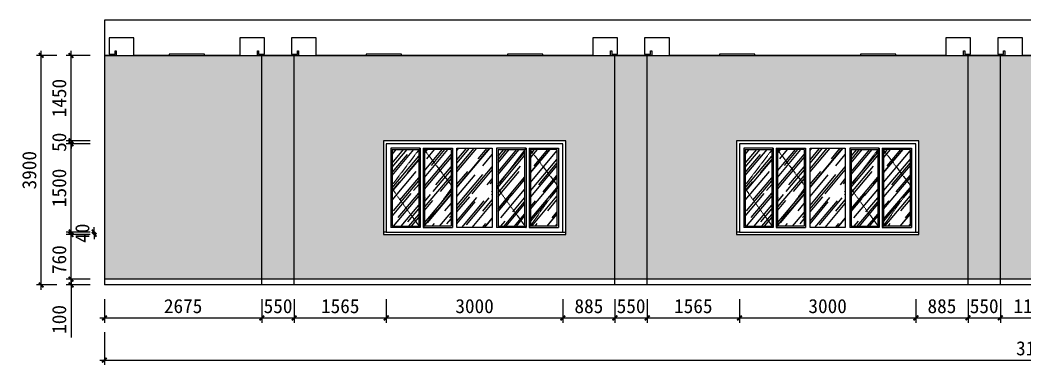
# Model space of a CAD drawing. Header units: millimetres. Extents: x -150677 to 588340, y -254013 to 149700.
# Drawn here: x 537497 to 554572, y -28861 to -23003 of the extents above; entities that cross this region are included whole.
import ezdxf

# ---------------------------------------------------------------- set-up
doc = ezdxf.new("R2010")
doc.units = ezdxf.units.MM
doc.header["$LTSCALE"] = 10
doc.header["$MEASUREMENT"] = 0
doc.linetypes.add('DASH', pattern=[0.35, 0.25, -0.1])
for name, color, linetype in [('1-Ba原始建筑墙体', 2, 'Continuous'), ('2-Ba顶面轮廓', 4, 'Continuous'), ('9-ELd细', 8, 'Continuous')]:
    doc.layers.add(name, color=color, linetype=linetype)
doc.styles.get("Standard").update_dxf_attribs({"font": ''})
doc.styles.get('Standard').set_extended_font_data('SimSun')
doc.dimstyles.new('DIMN80', dxfattribs={"dimscale": 0.8, "dimtxt": 300, "dimasz": 100, "dimexe": 100, "dimexo": 300, "dimgap": 100, "dimtad": 1, "dimdec": 0, "dimtxsty": 'Standard', "dimblk": 'ARCHTICK', "dimcen": 2.5, "dimdle": 100, "dimclrd": 8, "dimclre": 8, "dimclrt": 96, "dimadec": 0, "dimazin": 0, "dimtfac": 1, "dimtdec": 0, "dimtmove": 0, "dimatfit": 3, "dimldrblk": 'DOT', "dimfxl": 100, "dimarcsym": 0})

# ---------------------------------------------------------------- blocks, each defined once
blk = doc.blocks.new('_ArchTick')
at = {"color": 0, "linetype": 'ByBlock', "const_width": 0.4}
blk.add_lwpolyline([(-0.5, -0.5), (0.5, 0.5)], dxfattribs=at)
blk = doc.blocks.new('*D1759')
at = {"layer": '2-Ba顶面轮廓', "color": 8, "lineweight": -2, "transparency": 16777216}
for p, q in [((538930, -27744), (538930, -28144)), ((541605, -27744), (541605, -28144)), ((538850, -28064), (541685, -28064))]:
    blk.add_line(p, q, dxfattribs=at)
at = {"layer": 'Defpoints', "color": 0, "transparency": 16777216}
for p in [(538930, -27504), (541605, -27504), (541605, -28064)]:
    blk.add_point(p, dxfattribs=at)
at = {"layer": '2-Ba顶面轮廓', "color": 8, "lineweight": -2, "transparency": 16777216, "xscale": 80, "yscale": 80, "zscale": 80, "rotation": 180}
blk.add_blockref('_ArchTick', (538930, -28064), dxfattribs=at)
at = {"layer": '2-Ba顶面轮廓', "color": 8, "lineweight": -2, "transparency": 16777216, "xscale": 80, "yscale": 80, "zscale": 80}
blk.add_blockref('_ArchTick', (541605, -28064), dxfattribs=at)
at = {"layer": '2-Ba顶面轮廓', "color": 96, "transparency": 16777216, "insert": (540267, -27864), "char_height": 240, "attachment_point": 5}
blk.add_mtext('2675', dxfattribs=at)
blk = doc.blocks.new('_DOT')
at = {"color": 0, "linetype": 'ByBlock'}
blk.add_line((-0.35, 0), (-1, 0), dxfattribs=at)
at = {"color": 0, "linetype": 'ByBlock', "const_width": 0.35}
blk.add_lwpolyline([(-0.175, 0, 1), (0.175, 0, 1)], format="xyb", close=True, dxfattribs=at)
blk = doc.blocks.new('*D1760')
at = {"layer": '2-Ba顶面轮廓', "color": 8, "lineweight": -2, "transparency": 16777216}
for p, q in [((541605, -27744), (541605, -28144)), ((542155, -27744), (542155, -28144)), ((541525, -28064), (542235, -28064))]:
    blk.add_line(p, q, dxfattribs=at)
at = {"layer": 'Defpoints', "color": 0, "transparency": 16777216}
for p in [(541605, -27504), (542155, -27504), (542155, -28064)]:
    blk.add_point(p, dxfattribs=at)
at = {"layer": '2-Ba顶面轮廓', "color": 8, "lineweight": -2, "transparency": 16777216, "xscale": 80, "yscale": 80, "zscale": 80, "rotation": 180}
blk.add_blockref('_ArchTick', (541605, -28064), dxfattribs=at)
at = {"layer": '2-Ba顶面轮廓', "color": 8, "lineweight": -2, "transparency": 16777216, "xscale": 80, "yscale": 80, "zscale": 80}
blk.add_blockref('_ArchTick', (542155, -28064), dxfattribs=at)
at = {"layer": '2-Ba顶面轮廓', "color": 96, "transparency": 16777216, "insert": (541880, -27864), "char_height": 240, "attachment_point": 5}
blk.add_mtext('550', dxfattribs=at)
blk = doc.blocks.new('*D1761')
at = {"layer": '2-Ba顶面轮廓', "color": 8, "lineweight": -2, "transparency": 16777216}
for p, q in [((546720, -27744), (546720, -28144)), ((547605, -27744), (547605, -28144)), ((546640, -28064), (547685, -28064))]:
    blk.add_line(p, q, dxfattribs=at)
at = {"layer": 'Defpoints', "color": 0, "transparency": 16777216}
for p in [(546720, -27504), (547605, -27504), (547605, -28064)]:
    blk.add_point(p, dxfattribs=at)
at = {"layer": '2-Ba顶面轮廓', "color": 8, "lineweight": -2, "transparency": 16777216, "xscale": 80, "yscale": 80, "zscale": 80, "rotation": 180}
blk.add_blockref('_ArchTick', (546720, -28064), dxfattribs=at)
at = {"layer": '2-Ba顶面轮廓', "color": 8, "lineweight": -2, "transparency": 16777216, "xscale": 80, "yscale": 80, "zscale": 80}
blk.add_blockref('_ArchTick', (547605, -28064), dxfattribs=at)
at = {"layer": '2-Ba顶面轮廓', "color": 96, "transparency": 16777216, "insert": (547162, -27864), "char_height": 240, "attachment_point": 5}
blk.add_mtext('885', dxfattribs=at)
blk = doc.blocks.new('*D1762')
at = {"layer": '2-Ba顶面轮廓', "color": 8, "lineweight": -2, "transparency": 16777216}
for p, q in [((547605, -27744), (547605, -28144)), ((548155, -27744), (548155, -28144)), ((547525, -28064), (548235, -28064))]:
    blk.add_line(p, q, dxfattribs=at)
at = {"layer": 'Defpoints', "color": 0, "transparency": 16777216}
for p in [(547605, -27504), (548155, -27504), (548155, -28064)]:
    blk.add_point(p, dxfattribs=at)
at = {"layer": '2-Ba顶面轮廓', "color": 8, "lineweight": -2, "transparency": 16777216, "xscale": 80, "yscale": 80, "zscale": 80, "rotation": 180}
blk.add_blockref('_ArchTick', (547605, -28064), dxfattribs=at)
at = {"layer": '2-Ba顶面轮廓', "color": 8, "lineweight": -2, "transparency": 16777216, "xscale": 80, "yscale": 80, "zscale": 80}
blk.add_blockref('_ArchTick', (548155, -28064), dxfattribs=at)
at = {"layer": '2-Ba顶面轮廓', "color": 96, "transparency": 16777216, "insert": (547880, -27864), "char_height": 240, "attachment_point": 5}
blk.add_mtext('550', dxfattribs=at)
blk = doc.blocks.new('*D1763')
at = {"layer": '2-Ba顶面轮廓', "color": 8, "lineweight": -2, "transparency": 16777216}
for p, q in [((548155, -27744), (548155, -28144)), ((549720, -27744), (549720, -28144)), ((548075, -28064), (549800, -28064))]:
    blk.add_line(p, q, dxfattribs=at)
at = {"layer": 'Defpoints', "color": 0, "transparency": 16777216}
for p in [(548155, -27504), (549720, -27504), (549720, -28064)]:
    blk.add_point(p, dxfattribs=at)
at = {"layer": '2-Ba顶面轮廓', "color": 8, "lineweight": -2, "transparency": 16777216, "xscale": 80, "yscale": 80, "zscale": 80, "rotation": 180}
blk.add_blockref('_ArchTick', (548155, -28064), dxfattribs=at)
at = {"layer": '2-Ba顶面轮廓', "color": 8, "lineweight": -2, "transparency": 16777216, "xscale": 80, "yscale": 80, "zscale": 80}
blk.add_blockref('_ArchTick', (549720, -28064), dxfattribs=at)
at = {"layer": '2-Ba顶面轮廓', "color": 96, "transparency": 16777216, "insert": (548937, -27864), "char_height": 240, "attachment_point": 5}
blk.add_mtext('1565', dxfattribs=at)
blk = doc.blocks.new('*D1764')
at = {"layer": '2-Ba顶面轮廓', "color": 8, "lineweight": -2, "transparency": 16777216}
for p, q in [((549720, -27744), (549720, -28144)), ((552720, -27744), (552720, -28144)), ((549640, -28064), (552800, -28064))]:
    blk.add_line(p, q, dxfattribs=at)
at = {"layer": 'Defpoints', "color": 0, "transparency": 16777216}
for p in [(549720, -27504), (552720, -27504), (552720, -28064)]:
    blk.add_point(p, dxfattribs=at)
at = {"layer": '2-Ba顶面轮廓', "color": 8, "lineweight": -2, "transparency": 16777216, "xscale": 80, "yscale": 80, "zscale": 80, "rotation": 180}
blk.add_blockref('_ArchTick', (549720, -28064), dxfattribs=at)
at = {"layer": '2-Ba顶面轮廓', "color": 8, "lineweight": -2, "transparency": 16777216, "xscale": 80, "yscale": 80, "zscale": 80}
blk.add_blockref('_ArchTick', (552720, -28064), dxfattribs=at)
at = {"layer": '2-Ba顶面轮廓', "color": 96, "transparency": 16777216, "insert": (551220, -27864), "char_height": 240, "attachment_point": 5}
blk.add_mtext('3000', dxfattribs=at)
blk = doc.blocks.new('*D1765')
at = {"layer": '2-Ba顶面轮廓', "color": 8, "lineweight": -2, "transparency": 16777216}
for p, q in [((552720, -27744), (552720, -28144)), ((553605, -27744), (553605, -28144)), ((552640, -28064), (553685, -28064))]:
    blk.add_line(p, q, dxfattribs=at)
at = {"layer": 'Defpoints', "color": 0, "transparency": 16777216}
for p in [(552720, -27504), (553605, -27504), (553605, -28064)]:
    blk.add_point(p, dxfattribs=at)
at = {"layer": '2-Ba顶面轮廓', "color": 8, "lineweight": -2, "transparency": 16777216, "xscale": 80, "yscale": 80, "zscale": 80, "rotation": 180}
blk.add_blockref('_ArchTick', (552720, -28064), dxfattribs=at)
at = {"layer": '2-Ba顶面轮廓', "color": 8, "lineweight": -2, "transparency": 16777216, "xscale": 80, "yscale": 80, "zscale": 80}
blk.add_blockref('_ArchTick', (553605, -28064), dxfattribs=at)
at = {"layer": '2-Ba顶面轮廓', "color": 96, "transparency": 16777216, "insert": (553162, -27864), "char_height": 240, "attachment_point": 5}
blk.add_mtext('885', dxfattribs=at)
blk = doc.blocks.new('*D1766')
at = {"layer": '2-Ba顶面轮廓', "color": 8, "lineweight": -2, "transparency": 16777216}
for p, q in [((553605, -27744), (553605, -28144)), ((554155, -27744), (554155, -28144)), ((553525, -28064), (554235, -28064))]:
    blk.add_line(p, q, dxfattribs=at)
at = {"layer": 'Defpoints', "color": 0, "transparency": 16777216}
for p in [(553605, -27504), (554155, -27504), (554155, -28064)]:
    blk.add_point(p, dxfattribs=at)
at = {"layer": '2-Ba顶面轮廓', "color": 8, "lineweight": -2, "transparency": 16777216, "xscale": 80, "yscale": 80, "zscale": 80, "rotation": 180}
blk.add_blockref('_ArchTick', (553605, -28064), dxfattribs=at)
at = {"layer": '2-Ba顶面轮廓', "color": 8, "lineweight": -2, "transparency": 16777216, "xscale": 80, "yscale": 80, "zscale": 80}
blk.add_blockref('_ArchTick', (554155, -28064), dxfattribs=at)
at = {"layer": '2-Ba顶面轮廓', "color": 96, "transparency": 16777216, "insert": (553880, -27864), "char_height": 240, "attachment_point": 5}
blk.add_mtext('550', dxfattribs=at)
blk = doc.blocks.new('*D1767')
at = {"layer": '2-Ba顶面轮廓', "color": 8, "lineweight": -2, "transparency": 16777216}
for p, q in [((554155, -27744), (554155, -28144)), ((555255, -27744), (555255, -28144)), ((554075, -28064), (555335, -28064))]:
    blk.add_line(p, q, dxfattribs=at)
at = {"layer": 'Defpoints', "color": 0, "transparency": 16777216}
for p in [(554155, -27504), (555255, -27504), (555255, -28064)]:
    blk.add_point(p, dxfattribs=at)
at = {"layer": '2-Ba顶面轮廓', "color": 8, "lineweight": -2, "transparency": 16777216, "xscale": 80, "yscale": 80, "zscale": 80, "rotation": 180}
blk.add_blockref('_ArchTick', (554155, -28064), dxfattribs=at)
at = {"layer": '2-Ba顶面轮廓', "color": 8, "lineweight": -2, "transparency": 16777216, "xscale": 80, "yscale": 80, "zscale": 80}
blk.add_blockref('_ArchTick', (555255, -28064), dxfattribs=at)
at = {"layer": '2-Ba顶面轮廓', "color": 96, "transparency": 16777216, "insert": (554705, -27864), "char_height": 240, "attachment_point": 5}
blk.add_mtext('1100', dxfattribs=at)
blk = doc.blocks.new('*D1780')
at = {"layer": '2-Ba顶面轮廓', "color": 8, "lineweight": -2, "transparency": 16777216}
for p, q in [((538930, -28304), (538930, -28861)), ((570730, -28304), (570730, -28861)), ((538850, -28781), (570810, -28781))]:
    blk.add_line(p, q, dxfattribs=at)
at = {"layer": 'Defpoints', "color": 0, "transparency": 16777216}
for p in [(538930, -28064), (570730, -28064), (570730, -28781)]:
    blk.add_point(p, dxfattribs=at)
at = {"layer": '2-Ba顶面轮廓', "color": 8, "lineweight": -2, "transparency": 16777216, "xscale": 80, "yscale": 80, "zscale": 80, "rotation": 180}
blk.add_blockref('_ArchTick', (538930, -28781), dxfattribs=at)
at = {"layer": '2-Ba顶面轮廓', "color": 8, "lineweight": -2, "transparency": 16777216, "xscale": 80, "yscale": 80, "zscale": 80}
blk.add_blockref('_ArchTick', (570730, -28781), dxfattribs=at)
at = {"layer": '2-Ba顶面轮廓', "color": 96, "transparency": 16777216, "insert": (554830, -28581), "char_height": 240, "attachment_point": 5}
blk.add_mtext('31800', dxfattribs=at)
blk = doc.blocks.new('*D1781')
at = {"layer": '2-Ba顶面轮廓', "color": 8, "lineweight": -2, "transparency": 16777216}
for p, q in [((542155, -27744), (542155, -28144)), ((543720, -27744), (543720, -28144)), ((542075, -28064), (543800, -28064))]:
    blk.add_line(p, q, dxfattribs=at)
at = {"layer": 'Defpoints', "color": 0, "transparency": 16777216}
for p in [(542155, -27504), (543720, -27504), (543720, -28064)]:
    blk.add_point(p, dxfattribs=at)
at = {"layer": '2-Ba顶面轮廓', "color": 8, "lineweight": -2, "transparency": 16777216, "xscale": 80, "yscale": 80, "zscale": 80, "rotation": 180}
blk.add_blockref('_ArchTick', (542155, -28064), dxfattribs=at)
at = {"layer": '2-Ba顶面轮廓', "color": 8, "lineweight": -2, "transparency": 16777216, "xscale": 80, "yscale": 80, "zscale": 80}
blk.add_blockref('_ArchTick', (543720, -28064), dxfattribs=at)
at = {"layer": '2-Ba顶面轮廓', "color": 96, "transparency": 16777216, "insert": (542937, -27864), "char_height": 240, "attachment_point": 5}
blk.add_mtext('1565', dxfattribs=at)
blk = doc.blocks.new('*D1782')
at = {"layer": '2-Ba顶面轮廓', "color": 8, "lineweight": -2, "transparency": 16777216}
for p, q in [((543720, -27744), (543720, -28144)), ((546720, -27744), (546720, -28144)), ((543640, -28064), (546800, -28064))]:
    blk.add_line(p, q, dxfattribs=at)
at = {"layer": 'Defpoints', "color": 0, "transparency": 16777216}
for p in [(543720, -27504), (546720, -27504), (546720, -28064)]:
    blk.add_point(p, dxfattribs=at)
at = {"layer": '2-Ba顶面轮廓', "color": 8, "lineweight": -2, "transparency": 16777216, "xscale": 80, "yscale": 80, "zscale": 80, "rotation": 180}
blk.add_blockref('_ArchTick', (543720, -28064), dxfattribs=at)
at = {"layer": '2-Ba顶面轮廓', "color": 8, "lineweight": -2, "transparency": 16777216, "xscale": 80, "yscale": 80, "zscale": 80}
blk.add_blockref('_ArchTick', (546720, -28064), dxfattribs=at)
at = {"layer": '2-Ba顶面轮廓', "color": 96, "transparency": 16777216, "insert": (545220, -27864), "char_height": 240, "attachment_point": 5}
blk.add_mtext('3000', dxfattribs=at)
blk = doc.blocks.new('*D1786')
at = {"layer": '2-Ba顶面轮廓', "color": 8, "lineweight": -2, "transparency": 16777216}
for p, q in [((538690, -27403), (538282, -27403)), ((538362, -27403), (538362, -27323)), ((538362, -27403), (538362, -27504)), ((538690, -27504), (538282, -27504)), ((538362, -27504), (538362, -28397))]:
    blk.add_line(p, q, dxfattribs=at)
at = {"layer": 'Defpoints', "color": 0, "transparency": 16777216}
for p in [(538362, -27403), (538930, -27403), (538930, -27504)]:
    blk.add_point(p, dxfattribs=at)
at = {"layer": '2-Ba顶面轮廓', "color": 8, "lineweight": -2, "transparency": 16777216, "xscale": 80, "yscale": 80, "zscale": 80}
for p, rotation in [((538362, -27403), 270), ((538362, -27504), 90)]:
    blk.add_blockref('_ArchTick', p, dxfattribs=dict(at, rotation=rotation))
at = {"layer": '2-Ba顶面轮廓', "color": 96, "transparency": 16777216, "insert": (538162, -28089), "char_height": 240, "attachment_point": 5, "rotation": 90}
blk.add_mtext('100', dxfattribs=at)
blk = doc.blocks.new('*D1787')
at = {"layer": '2-Ba顶面轮廓', "color": 8, "lineweight": -2, "transparency": 16777216}
for p, q in [((538362, -27483), (538362, -26564)), ((538690, -26644), (538282, -26644)), ((538690, -27403), (538282, -27403))]:
    blk.add_line(p, q, dxfattribs=at)
at = {"layer": 'Defpoints', "color": 0, "transparency": 16777216}
for p in [(538362, -26644), (538930, -26644), (538930, -27403)]:
    blk.add_point(p, dxfattribs=at)
at = {"layer": '2-Ba顶面轮廓', "color": 8, "lineweight": -2, "transparency": 16777216, "xscale": 80, "yscale": 80, "zscale": 80}
for p, rotation in [((538362, -26644), 90), ((538362, -27403), 270)]:
    blk.add_blockref('_ArchTick', p, dxfattribs=dict(at, rotation=rotation))
at = {"layer": '2-Ba顶面轮廓', "color": 96, "transparency": 16777216, "insert": (538162, -27074), "char_height": 240, "attachment_point": 5, "rotation": 90}
blk.add_mtext('760', dxfattribs=at)
blk = doc.blocks.new('*D1788')
at = {"layer": '2-Ba顶面轮廓', "color": 8, "lineweight": -2, "transparency": 16777216}
for p, q in [((538690, -26604), (538675, -26604)), ((538755, -26604), (538755, -26524)), ((538755, -26644), (538755, -26604)), ((538690, -26644), (538675, -26644)), ((538755, -26644), (538755, -26724))]:
    blk.add_line(p, q, dxfattribs=at)
at = {"layer": 'Defpoints', "color": 0, "transparency": 16777216}
for p in [(538755, -26604), (538930, -26604), (538930, -26644)]:
    blk.add_point(p, dxfattribs=at)
at = {"layer": '2-Ba顶面轮廓', "color": 8, "lineweight": -2, "transparency": 16777216, "xscale": 80, "yscale": 80, "zscale": 80}
for p, rotation in [((538755, -26604), 270), ((538755, -26644), 90)]:
    blk.add_blockref('_ArchTick', p, dxfattribs=dict(at, rotation=rotation))
at = {"layer": '2-Ba顶面轮廓', "color": 96, "transparency": 16777216, "insert": (538555, -26624), "char_height": 240, "attachment_point": 5, "rotation": 90}
blk.add_mtext('40', dxfattribs=at)
blk = doc.blocks.new('*D1789')
at = {"layer": '2-Ba顶面轮廓', "color": 8, "lineweight": -2, "transparency": 16777216}
for p, q in [((538362, -26684), (538362, -25024)), ((538690, -25104), (538282, -25104)), ((538690, -26604), (538282, -26604))]:
    blk.add_line(p, q, dxfattribs=at)
at = {"layer": 'Defpoints', "color": 0, "transparency": 16777216}
for p in [(538362, -25104), (538930, -25104), (538930, -26604)]:
    blk.add_point(p, dxfattribs=at)
at = {"layer": '2-Ba顶面轮廓', "color": 8, "lineweight": -2, "transparency": 16777216, "xscale": 80, "yscale": 80, "zscale": 80}
for p, rotation in [((538362, -25104), 90), ((538362, -26604), 270)]:
    blk.add_blockref('_ArchTick', p, dxfattribs=dict(at, rotation=rotation))
at = {"layer": '2-Ba顶面轮廓', "color": 96, "transparency": 16777216, "insert": (538162, -25854), "char_height": 240, "attachment_point": 5, "rotation": 90}
blk.add_mtext('1500', dxfattribs=at)
blk = doc.blocks.new('*D1790')
at = {"layer": '2-Ba顶面轮廓', "color": 8, "lineweight": -2, "transparency": 16777216}
for p, q in [((538690, -25054), (538282, -25054)), ((538362, -25054), (538362, -24974)), ((538362, -25104), (538362, -25054)), ((538690, -25104), (538282, -25104)), ((538362, -25104), (538362, -25184))]:
    blk.add_line(p, q, dxfattribs=at)
at = {"layer": 'Defpoints', "color": 0, "transparency": 16777216}
for p in [(538362, -25054), (538930, -25054), (538930, -25104)]:
    blk.add_point(p, dxfattribs=at)
at = {"layer": '2-Ba顶面轮廓', "color": 8, "lineweight": -2, "transparency": 16777216, "xscale": 80, "yscale": 80, "zscale": 80}
for p, rotation in [((538362, -25054), 270), ((538362, -25104), 90)]:
    blk.add_blockref('_ArchTick', p, dxfattribs=dict(at, rotation=rotation))
at = {"layer": '2-Ba顶面轮廓', "color": 96, "transparency": 16777216, "insert": (538162, -25079), "char_height": 240, "attachment_point": 5, "rotation": 90}
blk.add_mtext('50', dxfattribs=at)
blk = doc.blocks.new('*D1791')
at = {"layer": '2-Ba顶面轮廓', "color": 8, "lineweight": -2, "transparency": 16777216}
for p, q in [((538362, -25134), (538362, -23524)), ((538690, -23604), (538282, -23604)), ((538690, -25054), (538282, -25054))]:
    blk.add_line(p, q, dxfattribs=at)
at = {"layer": 'Defpoints', "color": 0, "transparency": 16777216}
for p in [(538362, -23604), (538930, -23604), (538930, -25054)]:
    blk.add_point(p, dxfattribs=at)
at = {"layer": '2-Ba顶面轮廓', "color": 8, "lineweight": -2, "transparency": 16777216, "xscale": 80, "yscale": 80, "zscale": 80}
for p, rotation in [((538362, -23604), 90), ((538362, -25054), 270)]:
    blk.add_blockref('_ArchTick', p, dxfattribs=dict(at, rotation=rotation))
at = {"layer": '2-Ba顶面轮廓', "color": 96, "transparency": 16777216, "insert": (538162, -24329), "char_height": 240, "attachment_point": 5, "rotation": 90}
blk.add_mtext('1450', dxfattribs=at)
blk = doc.blocks.new('*D1792')
at = {"layer": '2-Ba顶面轮廓', "color": 8, "lineweight": -2, "transparency": 16777216}
for p, q in [((537854, -27584), (537854, -23524)), ((538122, -23604), (537774, -23604)), ((538122, -27504), (537774, -27504))]:
    blk.add_line(p, q, dxfattribs=at)
at = {"layer": 'Defpoints', "color": 0, "transparency": 16777216}
for p in [(537854, -23604), (538362, -23604), (538362, -27504)]:
    blk.add_point(p, dxfattribs=at)
at = {"layer": '2-Ba顶面轮廓', "color": 8, "lineweight": -2, "transparency": 16777216, "xscale": 80, "yscale": 80, "zscale": 80}
for p, rotation in [((537854, -23604), 90), ((537854, -27504), 270)]:
    blk.add_blockref('_ArchTick', p, dxfattribs=dict(at, rotation=rotation))
at = {"layer": '2-Ba顶面轮廓', "color": 96, "transparency": 16777216, "insert": (537654, -25554), "char_height": 240, "attachment_point": 5, "rotation": 90}
blk.add_mtext('3900', dxfattribs=at)

msp = doc.modelspace()

# ---------------------------------------------------------------- hatches: boundary and pattern name
h = msp.add_hatch()
h.set_pattern_fill('木材', color=251, scale=50, style=0)
h.set_pattern_definition([(50, (543820, -26528.57), (129.618, 465.617), [3000, -400, 1000, -200]), (50, (544086, -26428.57), (-332.325, 17.773), [600, -66, 1200, -150]), (50, (543920, -26358.57), (565.849, 882.82), [1600, -280, 800, -200])])
h.paths.add_polyline_path([(546620, -25803.1), (546620, -25203.6), (546170, -25203.6), (546170, -25211.4)])
h.paths.add_polyline_path([(546170, -25211.4), (546170, -26493.9), (546620, -25870.6), (546620, -25803.1)])
h.paths.add_polyline_path([(546170, -26493.9), (546170, -26503.6), (546620, -26503.6), (546620, -25870.6)])
h.paths.add_polyline_path([(546070, -25211.4), (545620, -25803.1), (545620, -25870.6), (546070, -26493.9)])
h.paths.add_polyline_path([(545620, -25803.1), (546070, -25211.4), (546070, -25203.6), (545620, -25203.6)])
h.paths.add_polyline_path([(545620, -25870.6), (545620, -26503.6), (546070, -26503.6), (546070, -26493.9)])
h.paths.add_polyline_path([(545520, -25178.6), (544920, -25178.6), (544920, -26528.6), (545520, -26528.6)])
h.paths.add_polyline_path([(544820, -25870.6), (544370, -26493.9), (544370, -26503.6), (544820, -26503.6)])
h.paths.add_polyline_path([(544820, -25870.6), (544820, -25803.1), (544370, -25211.4), (544370, -26493.9)])
h.paths.add_polyline_path([(544820, -25203.6), (544370, -25203.6), (544370, -25211.4), (544820, -25803.1)])
h.paths.add_polyline_path([(544270, -25211.4), (544270, -25203.6), (543820, -25203.6), (543820, -25803.1)])
h.paths.add_polyline_path([(543820, -25803.1), (543820, -25870.6), (544270, -26493.9), (544270, -25211.4)])
h.paths.add_polyline_path([(543820, -25870.6), (543820, -26503.6), (544270, -26503.6), (544270, -26493.9)])
h = msp.add_hatch()
h.set_pattern_fill('木材', color=251, scale=50, style=0)
h.set_pattern_definition([(50, (549820, -26528.57), (129.618, 465.617), [3000, -400, 1000, -200]), (50, (550086, -26428.57), (-332.325, 17.773), [600, -66, 1200, -150]), (50, (549920, -26358.57), (565.849, 882.82), [1600, -280, 800, -200])])
h.paths.add_polyline_path([(552620, -25803.1), (552620, -25203.6), (552170, -25203.6), (552170, -25211.4)])
h.paths.add_polyline_path([(552170, -25211.4), (552170, -26493.9), (552620, -25870.6), (552620, -25803.1)])
h.paths.add_polyline_path([(552170, -26493.9), (552170, -26503.6), (552620, -26503.6), (552620, -25870.6)])
h.paths.add_polyline_path([(552070, -25211.4), (551620, -25803.1), (551620, -25870.6), (552070, -26493.9)])
h.paths.add_polyline_path([(551620, -25803.1), (552070, -25211.4), (552070, -25203.6), (551620, -25203.6)])
h.paths.add_polyline_path([(551620, -25870.6), (551620, -26503.6), (552070, -26503.6), (552070, -26493.9)])
h.paths.add_polyline_path([(551520, -25178.6), (550920, -25178.6), (550920, -26528.6), (551520, -26528.6)])
h.paths.add_polyline_path([(550820, -25870.6), (550370, -26493.9), (550370, -26503.6), (550820, -26503.6)])
h.paths.add_polyline_path([(550820, -25870.6), (550820, -25803.1), (550370, -25211.4), (550370, -26493.9)])
h.paths.add_polyline_path([(550820, -25203.6), (550370, -25203.6), (550370, -25211.4), (550820, -25803.1)])
h.paths.add_polyline_path([(550270, -25211.4), (550270, -25203.6), (549820, -25203.6), (549820, -25803.1)])
h.paths.add_polyline_path([(549820, -25803.1), (549820, -25870.6), (550270, -26493.9), (550270, -25211.4)])
h.paths.add_polyline_path([(549820, -25870.6), (549820, -26503.6), (550270, -26503.6), (550270, -26493.9)])
at = {"layer": '2-Ba顶面轮廓'}
h = msp.add_hatch(dxfattribs=at)
h.set_pattern_fill('AR-SAND', color=251, scale=100, angle=90, style=0)
h.set_pattern_definition([(127.5, (538930, -27403.5), (-244.7066, -8.0002), [0, -193.04, 0, -215.9, 0, -206.375]), (97.5, (538930, -27403.5), (-358.4126, 224.7616), [0, -104.14, 0, -173.99, 0, -66.675]), (57.5, (538930, -27559.7), (-0.7186, 395.4962), [0, -63.5, 0, -228.6, 0, -298.45]), (47.5, (538930, -27559.7), (-111.4647, 381.7782), [0, -31.75, 0, -149.86, 0, -171.45])])
h.paths.add_polyline_path([(541605, -23603.5), (541530, -23603.5), (538930, -23603.5), (538930, -27403.5), (541605, -27403.5)])
h.paths.add_polyline_path([(542155, -23603.5), (541605, -23603.5), (541605, -27403.5), (542155, -27403.5)])
h.paths.add_polyline_path([(547605, -23603.5), (542155, -23603.5), (542155, -27403.5), (547605, -27403.5)])
h.paths.add_polyline_path([(543670, -25053.6), (546770, -25053.6), (546770, -26643.6), (543670, -26643.6)], flags=16)
h.paths.add_polyline_path([(553605, -23603.5), (553530, -23603.5), (548155, -23603.5), (548155, -27403.5), (553605, -27403.5)])
h.paths.add_polyline_path([(552770, -25053.6), (552770, -26643.6), (549670, -26643.6), (549670, -25053.6)], flags=16)
h.paths.add_polyline_path([(559605, -23603.5), (559530, -23603.5), (554155, -23603.5), (554155, -27403.5), (555205, -27403.5), (555205, -25203.5), (558605, -25203.5), (558605, -27403.5), (559605, -27403.5)])
h.paths.add_polyline_path([(565605, -23603.5), (565530, -23603.5), (560155, -23603.5), (560155, -27403.5), (565605, -27403.5)])
h.paths.add_polyline_path([(564770, -25053.6), (564770, -26643.6), (561670, -26643.6), (561670, -25053.6)], flags=16)
h.paths.add_polyline_path([(570730.4, -23603.5), (570532.4, -23603.5), (566155, -23603.5), (566155, -27403.5), (570730.4, -27403.5)])
h.paths.add_polyline_path([(567109.9, -25053.6), (570209.9, -25053.6), (570209.9, -26643.6), (567109.9, -26643.6)], flags=16)
h.paths.add_polyline_path([(567159.9, -25103.6), (570159.9, -25103.6), (570159.9, -26603.6), (567159.9, -26603.6)], flags=0)
h.paths.add_polyline_path([(566155, -23603.5), (565605, -23603.5), (565605, -27403.5), (566155, -27403.5)])
h.paths.add_polyline_path([(560155, -23603.5), (559605, -23603.5), (559605, -27403.5), (560155, -27403.5)])
h.paths.add_polyline_path([(554155, -23603.5), (553605, -23603.5), (553605, -27403.5), (554155, -27403.5)])
h.paths.add_polyline_path([(548155, -23603.5), (547605, -23603.5), (547605, -27403.5), (548155, -27403.5)])
h.paths.add_polyline_path([(570638.2, -26838), (570638.2, -26070), (570998.2, -26070), (570998.2, -26838)], flags=9)

# ---------------------------------------------------------------- linework, layer by layer
at = {"color": 8, "linetype": 'DASH'}
for p, q in [((544295, -25178.6), (543795, -25836)), ((544345, -25178.6), (544845, -25836)), ((546095, -25178.6), (545595, -25836)), ((546145, -25178.6), (546645, -25836)), ((550295, -25178.6), (549795, -25836)), ((550345, -25178.6), (550845, -25836)), ((552095, -25178.6), (551595, -25836)), ((552145, -25178.6), (552645, -25836)), ((543795, -25836), (544295, -26528.6)), ((544845, -25836), (544345, -26528.6)), ((545595, -25836), (546095, -26528.6)), ((546645, -25836), (546145, -26528.6)), ((549795, -25836), (550295, -26528.6)), ((550845, -25836), (550345, -26528.6)), ((551595, -25836), (552095, -26528.6)), ((552645, -25836), (552145, -26528.6))]:
    msp.add_line(p, q, dxfattribs=at)
at = {"layer": '1-Ba原始建筑墙体'}
for p, q in [((570730.4, -23003.5), (538930, -23003.6)), ((538930, -23003.6), (538930, -27503.6)), ((570730.4, -27503.5), (538930, -27503.6))]:
    msp.add_line(p, q, dxfattribs=at)
at = {"layer": '2-Ba顶面轮廓'}
for p, q in [((541605, -27503.6), (541605, -23603.5)), ((542155, -27503.6), (542155, -23603.5)), ((547605, -27503.6), (547605, -23603.5)), ((548155, -27503.6), (548155, -23603.5)), ((553605, -27503.5), (553605, -23603.5)), ((554155, -27503.5), (554155, -23603.5)), ((543720, -26603.6), (543670, -26603.6)), ((546720, -26603.6), (546770, -26603.6)), ((549720, -26603.6), (549670, -26603.6)), ((552720, -26603.6), (552770, -26603.6)), ((555255, -27403.5), (538930, -27403.5))]:
    msp.add_line(p, q, dxfattribs=at)
for points in [[(555380, -23603.5), (554530, -23603.5), (554530, -23303.5), (554110, -23303.5), (554110, -23583.5), (554210, -23583.5), (554210, -23523.5), (554230, -23523.5), (554230, -23603.5), (553530, -23603.5), (553530, -23523.5), (553550, -23523.5), (553550, -23583.5), (553650, -23583.5), (553650, -23303.5), (553230, -23303.5), (553230, -23603.5), (552380, -23603.5), (552380, -23583.5), (551780, -23583.5), (551780, -23603.5), (549980, -23603.5), (549980, -23583.5), (549380, -23583.5), (549380, -23603.5), (548530, -23603.5), (548530, -23303.5), (548110, -23303.5), (548110, -23583.5), (548210, -23583.5), (548210, -23523.5), (548230, -23523.5), (548230, -23603.5), (547530, -23603.5), (547530, -23523.5), (547550, -23523.5), (547550, -23583.5), (547650, -23583.5), (547650, -23303.5), (547230, -23303.5), (547230, -23603.5), (546380, -23603.5), (546380, -23583.5), (545780, -23583.5), (545780, -23603.5), (543980, -23603.5), (543980, -23583.5), (543380, -23583.5), (543380, -23603.5), (542530, -23603.5), (542530, -23303.5), (542110, -23303.5), (542110, -23583.5), (542210, -23583.5), (542210, -23523.5), (542230, -23523.5), (542230, -23603.5), (541530, -23603.5), (541530, -23523.5), (541550, -23523.5), (541550, -23583.5), (541650, -23583.5), (541650, -23303.5), (541230, -23303.5), (541230, -23603.5), (540630, -23603.5), (540630, -23583.5), (540030, -23583.5), (540030, -23603.5), (539430, -23603.5), (539430, -23303.5), (539010, -23303.5), (539010, -23583.5), (539110, -23583.5), (539110, -23523.5), (539130, -23523.5), (539130, -23603.5), (538930, -23603.5)], [(538930, -23603.5), (570730.4, -23603.5)]]:
    msp.add_lwpolyline(points, dxfattribs=at)
for points in [[(543670, -25053.6), (543670, -26643.6), (546770, -26643.6), (546770, -25053.6)], [(549670, -25053.6), (549670, -26643.6), (552770, -26643.6), (552770, -25053.6)], [(543720, -25103.6), (543720, -26603.6), (546720, -26603.6), (546720, -25103.6)], [(549720, -25103.6), (549720, -26603.6), (552720, -26603.6), (552720, -25103.6)]]:
    msp.add_lwpolyline(points, close=True, dxfattribs=at)
at = {"layer": '9-ELd细'}
for p, q in [((543795, -25178.6), (543795, -26528.6)), ((544295, -25178.6), (543795, -25178.6)), ((543820, -25203.6), (543820, -26503.6)), ((543820, -25203.6), (544270, -25203.6)), ((544270, -25203.6), (544270, -26503.6)), ((544295, -25178.6), (544295, -26528.6)), ((544345, -25178.6), (544845, -25178.6)), ((544345, -25178.6), (544345, -26528.6)), ((544820, -25203.6), (544370, -25203.6)), ((544370, -25203.6), (544370, -26503.6)), ((544820, -25203.6), (544820, -26503.6)), ((544845, -25178.6), (544845, -26528.6)), ((545595, -25178.6), (545595, -26528.6)), ((546095, -25178.6), (545595, -25178.6)), ((545620, -25203.6), (545620, -26503.6)), ((545620, -25203.6), (546070, -25203.6)), ((546070, -25203.6), (546070, -26503.6)), ((546095, -25178.6), (546095, -26528.6)), ((546145, -25178.6), (546645, -25178.6)), ((546145, -25178.6), (546145, -26528.6)), ((546620, -25203.6), (546170, -25203.6)), ((546170, -25203.6), (546170, -26503.6)), ((546620, -25203.6), (546620, -26503.6)), ((546645, -25178.6), (546645, -26528.6)), ((549795, -25178.6), (549795, -26528.6)), ((550295, -25178.6), (549795, -25178.6)), ((549820, -25203.6), (549820, -26503.6)), ((549820, -25203.6), (550270, -25203.6)), ((550270, -25203.6), (550270, -26503.6)), ((550295, -25178.6), (550295, -26528.6)), ((550345, -25178.6), (550845, -25178.6)), ((550345, -25178.6), (550345, -26528.6)), ((550820, -25203.6), (550370, -25203.6)), ((550370, -25203.6), (550370, -26503.6)), ((550820, -25203.6), (550820, -26503.6)), ((550845, -25178.6), (550845, -26528.6)), ((551595, -25178.6), (551595, -26528.6)), ((552095, -25178.6), (551595, -25178.6)), ((551620, -25203.6), (551620, -26503.6)), ((551620, -25203.6), (552070, -25203.6)), ((552070, -25203.6), (552070, -26503.6)), ((552095, -25178.6), (552095, -26528.6)), ((552145, -25178.6), (552645, -25178.6)), ((552145, -25178.6), (552145, -26528.6)), ((552620, -25203.6), (552170, -25203.6)), ((552170, -25203.6), (552170, -26503.6)), ((552620, -25203.6), (552620, -26503.6)), ((552645, -25178.6), (552645, -26528.6)), ((544295, -26528.6), (543795, -26528.6)), ((544045, -26528.6), (543795, -26528.6)), ((543820, -26503.6), (544270, -26503.6)), ((544345, -26528.6), (544845, -26528.6)), ((544820, -26503.6), (544370, -26503.6)), ((546095, -26528.6), (545595, -26528.6)), ((545620, -26503.6), (546070, -26503.6)), ((546145, -26528.6), (546645, -26528.6)), ((546620, -26503.6), (546170, -26503.6)), ((546395, -26528.6), (546645, -26528.6)), ((550295, -26528.6), (549795, -26528.6)), ((550045, -26528.6), (549795, -26528.6)), ((549820, -26503.6), (550270, -26503.6)), ((550345, -26528.6), (550845, -26528.6)), ((550820, -26503.6), (550370, -26503.6)), ((552095, -26528.6), (551595, -26528.6)), ((551620, -26503.6), (552070, -26503.6)), ((552145, -26528.6), (552645, -26528.6)), ((552620, -26503.6), (552170, -26503.6)), ((552395, -26528.6), (552645, -26528.6))]:
    msp.add_line(p, q, dxfattribs=at)
for points in [[(544920, -25178.6), (545520, -25178.6), (545520, -26528.6), (544920, -26528.6)], [(550920, -25178.6), (551520, -25178.6), (551520, -26528.6), (550920, -26528.6)]]:
    msp.add_lwpolyline(points, close=True, dxfattribs=at)

# ---------------------------------------------------------------- dimensions: what is measured, and where the dimension line sits
at = {"layer": '2-Ba顶面轮廓'}
for p1, p2, distance, picture, middle in [((538362, -27503.6), (538362, -23603.5), 508, '*D1792', (537654, -25553.5)), ((538930, -27503.6), (541605, -27503.6), -560.9, '*D1759', (540267.5, -27864.5)), ((542155, -27503.6), (543720, -27503.6), -560.9, '*D1781', (542937.5, -27864.5)), ((538930, -28064.5), (570730.4, -28064.5), -717, '*D1780', (554830.2, -28581.5))]:
    dim = msp.add_aligned_dim(p1=p1, p2=p2, distance=distance, dimstyle='DIMN80', dxfattribs=at)
    dim.commit()
    dim.dimension.update_dxf_attribs({"geometry": picture, "text_midpoint": middle})
for base, p1, p2, angle, picture, middle in [((538362, -23603.5), (538930, -25053.6), (538930, -23603.5), 270, '*D1791', (538162, -24328.5)), ((538362, -25103.6), (538930, -26603.6), (538930, -25103.6), 270, '*D1789', (538162, -25853.6)), ((546720, -28064.5), (543720, -27503.6), (546720, -27503.6), 180, '*D1782', (545220, -27864.5)), ((547605, -28064.5), (546720, -27503.6), (547605, -27503.6), 180, '*D1761', (547162.5, -27864.5)), ((549720, -28064.5), (548155, -27503.6), (549720, -27503.6), 180, '*D1763', (548937.5, -27864.5)), ((552720, -28064.5), (549720, -27503.6), (552720, -27503.5), 180, '*D1764', (551220, -27864.5)), ((553605, -28064.5), (552720, -27503.5), (553605, -27503.5), 180, '*D1765', (553162.5, -27864.5)), ((555255, -28064.5), (554155, -27503.5), (555255, -27503.5), 180, '*D1767', (554705, -27864.5))]:
    dim = msp.add_linear_dim(base=base, p1=p1, p2=p2, angle=angle, dimstyle='DIMN80', dxfattribs=at)
    dim.commit()
    dim.dimension.update_dxf_attribs({"geometry": picture, "text_midpoint": middle})
for base, p1, p2, angle, picture, middle, dimtype in [((538362, -25053.6), (538930, -25103.6), (538930, -25053.6), 270, '*D1790', (538362, -25078.6), 160), ((538755.2, -26603.6), (538930, -26643.6), (538930, -26603.6), 270, '*D1788', (538755.2, -26623.6), 160), ((538362, -26643.6), (538930, -27403.5), (538930, -26643.6), 270, '*D1787', (538362, -27073.5), 160), ((538362, -27403.5), (538930, -27503.6), (538930, -27403.5), 90, '*D1786', (538362, -28088.6), 161), ((542155, -28064.5), (541605, -27503.6), (542155, -27503.6), 180, '*D1760', (541880, -28064.5), 160), ((548155, -28064.5), (547605, -27503.6), (548155, -27503.6), 180, '*D1762', (547880, -28064.5), 160), ((554155, -28064.5), (553605, -27503.5), (554155, -27503.5), 180, '*D1766', (553880, -28064.5), 160)]:
    dim = msp.add_linear_dim(base=base, p1=p1, p2=p2, angle=angle, dimstyle='DIMN80', dxfattribs=at)
    dim.commit()
    dim.dimension.update_dxf_attribs({"geometry": picture, "text_midpoint": middle, "dimtype": dimtype})

doc.saveas('drawing.dxf')
